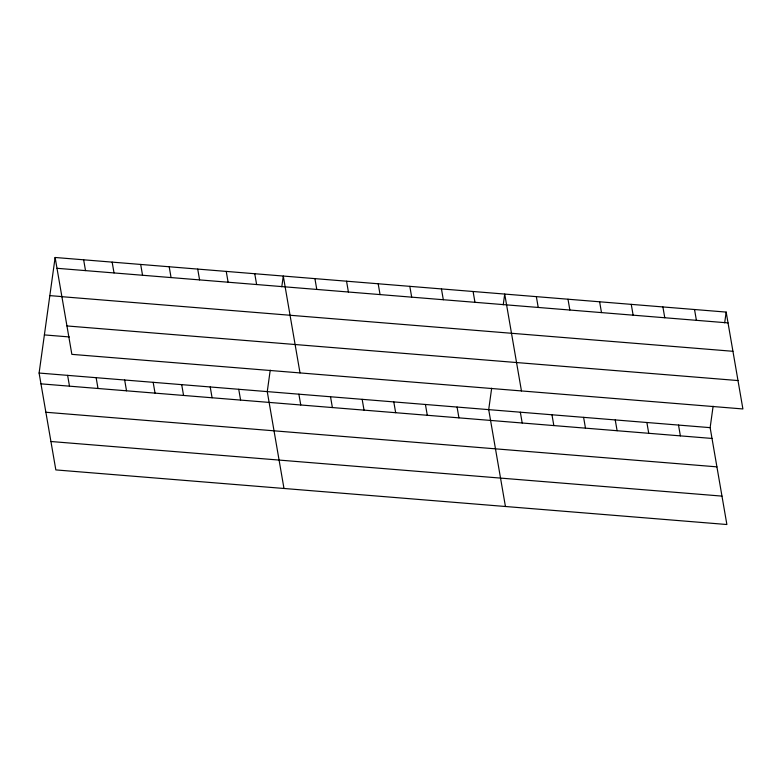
<?xml version="1.0" encoding="UTF-8"?>
<svg xmlns="http://www.w3.org/2000/svg" width="782" height="782" viewBox="0 0 782 782"><rect width="100%" height="100%" fill="white"/><g stroke="black" fill="none" stroke-linecap="round" stroke-linejoin="round"><path stroke-width="1.17" d="M713.116 406.2L710.144 427.646L726.879 524.517L55.835 469.914L39.1 373.043L55.121 257.483L726.165 312.086L742.9 408.957L71.856 354.354L55.121 257.483M270.23 370.16L267.258 391.606L283.983 488.476M281.794 286.779L283.28 276.056L300.014 372.916M491.673 388.175L488.701 409.631L505.436 506.492M503.237 304.794L504.722 294.071L521.457 390.941M724.679 322.819L726.165 312.086M56.988 268.294L728.032 322.898M49.833 295.616L61.719 296.583M61.895 296.691L732.939 351.294M66.949 325.947L737.993 380.56M44.388 334.911L69.344 336.944M39.1 373.043L710.144 427.646M40.967 383.845L712.011 438.448M45.874 412.251L716.918 466.854M50.928 441.507L721.972 496.111M694.533 309.516L696.4 320.317M662.901 306.945L664.768 317.746M678.512 425.076L680.379 435.877M631.26 304.364L633.127 315.175M646.87 422.495L648.737 433.306M599.628 301.793L601.495 312.595M615.239 419.924L617.106 430.726M567.996 299.223L569.863 310.024M583.607 417.353L585.474 428.155M536.354 296.642L538.221 307.453M551.975 414.773L553.832 425.584M520.333 412.202L522.2 423.003M473.09 291.5L474.957 302.302M441.449 288.92L443.316 299.731M457.069 407.051L458.936 417.862M409.817 286.349L411.684 297.15M425.428 404.48L427.295 415.281M378.185 283.778L380.052 294.579M393.796 401.909L395.663 412.71M346.553 281.197L348.41 292.009M362.164 399.328L364.031 410.139M314.911 278.627L316.778 289.428M330.522 396.757L332.389 407.559M298.89 394.187L300.757 404.988M254.756 273.729L256.623 284.54M226.242 271.413L228.109 282.214M238.735 389.289L240.602 400.091M197.719 269.086L199.586 279.897M210.221 386.963L212.078 397.774M169.205 266.77L171.062 277.571M181.698 384.646L183.565 395.448M140.682 264.453L142.549 275.254M153.174 382.33L155.041 393.131M112.158 262.126L114.025 272.928M124.661 380.003L126.528 390.814M83.645 259.81L85.512 270.611M96.137 377.686L98.004 388.488M67.623 375.36L69.49 386.171"/></g></svg>
